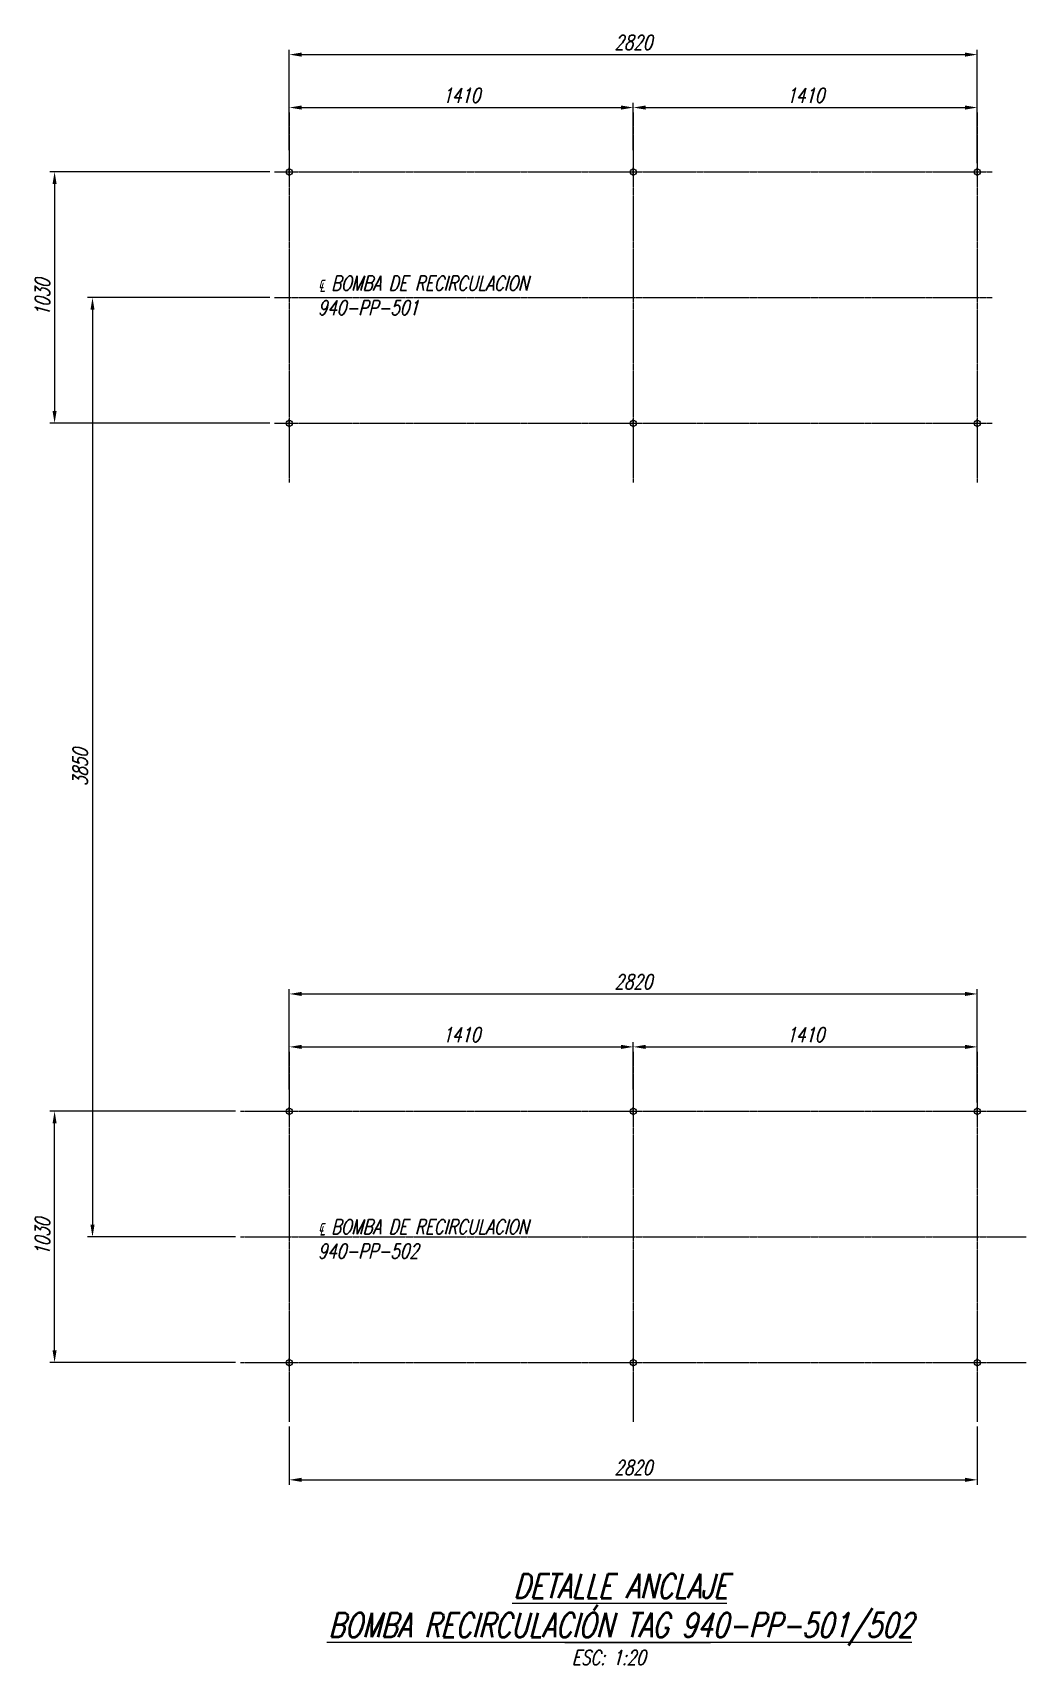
# Model space of a CAD drawing. Header units: millimetres. Extents: x -2122 to 22797, y 3569 to 89276.
# Drawn here: x 7897 to 11969, y 3569 to 10288 of the extents above; entities that cross this region are included whole.
import ezdxf
from ezdxf.enums import TextEntityAlignment as Align

# ---------------------------------------------------------------- set-up
doc = ezdxf.new("R2010")
doc.units = ezdxf.units.MM
doc.header["$LTSCALE"] = 20
doc.linetypes.add('CENTER', pattern=[2, 1.25, -0.25, 0.25, -0.25])
doc.layers.add('IA-DIBUJO', color=3, linetype='Continuous', lineweight=30)
doc.layers.add('IA-TITLE', color=6, linetype='Continuous', lineweight=13)
for name, color, linetype in [('IA-DIM', 7, 'Continuous'), ('IA-EJES', 4, 'CENTER'), ('IA-TEXT', 2, 'Continuous')]:
    doc.layers.add(name, color=color, linetype=linetype)
doc.styles.add('ING-AMB', font='romans.shx', dxfattribs={"width": 0.75, "oblique": 15})
doc.dimstyles.new('ING-AMB 20', dxfattribs={"dimscale": 20, "dimtxt": 3, "dimasz": 2.5, "dimexe": 1, "dimexo": 1, "dimgap": 1, "dimtad": 1, "dimdec": 0, "dimzin": 0, "dimdsep": 46, "dimtxsty": 'ING-AMB', "dimcen": 0.1, "dimclrd": 7, "dimclre": 7, "dimclrt": 2, "dimadec": 0, "dimazin": 0, "dimtfac": 1, "dimtdec": 0, "dimtmove": 0, "dimatfit": 0, "dimfxl": 1.25, "dimtolj": 1, "dimtzin": 0, "dimarcsym": 1})

# ---------------------------------------------------------------- blocks, each defined once
blk = doc.blocks.new('*D74')
at = {"layer": 'Defpoints', "color": 0, "transparency": 16777216}
for p in [(11768.5, 10199), (8948.5, 9961), (11768.5, 9961)]:
    blk.add_point(p, dxfattribs=at)
at = {"layer": 'IA-DIM', "color": 7, "lineweight": -2, "transparency": 16777216}
for p, q in [((8948.5, 9981), (8948.5, 10219)), ((11768.5, 9981), (11768.5, 10219)), ((8998.5, 10199), (11718.5, 10199))]:
    blk.add_line(p, q, dxfattribs=at)
at = {"layer": 'IA-DIM', "color": 7, "transparency": 16777216}
for points in [[(8998.5, 10207.3), (8998.5, 10190.6), (8948.5, 10199)], [(11718.5, 10207.3), (11718.5, 10190.6), (11768.5, 10199)]]:
    blk.add_solid(points, dxfattribs=at)
at = {"layer": 'IA-DIM', "color": 2, "transparency": 16777216, "insert": (10358.5, 10249), "char_height": 60, "attachment_point": 5, "style": 'ING-AMB'}
blk.add_mtext('\\A1;2820', dxfattribs=at)
blk = doc.blocks.new('*D75')
at = {"layer": 'Defpoints', "color": 0, "transparency": 16777216}
for p in [(8888, 9718.2), (7986.4, 8688.2), (8888, 8688.2)]:
    blk.add_point(p, dxfattribs=at)
at = {"layer": 'IA-DIM', "color": 7, "lineweight": -2, "transparency": 16777216}
for p, q in [((8868, 9718.2), (7966.4, 9718.2)), ((7986.4, 9668.2), (7986.4, 8738.2)), ((8868, 8688.2), (7966.4, 8688.2))]:
    blk.add_line(p, q, dxfattribs=at)
at = {"layer": 'IA-DIM', "color": 7, "transparency": 16777216}
for points in [[(7978, 9668.2), (7994.7, 9668.2), (7986.4, 9718.2)], [(7978, 8738.2), (7994.7, 8738.2), (7986.4, 8688.2)]]:
    blk.add_solid(points, dxfattribs=at)
at = {"layer": 'IA-DIM', "color": 2, "transparency": 16777216, "insert": (7936.4, 9203.2), "char_height": 60, "attachment_point": 5, "rotation": 90, "style": 'ING-AMB'}
blk.add_mtext('\\A1;1030', dxfattribs=at)
blk = doc.blocks.new('*D76')
at = {"layer": 'Defpoints', "color": 0, "transparency": 16777216}
for p in [(8888, 9203.2), (8141.8, 5353.2), (8748, 5353.2)]:
    blk.add_point(p, dxfattribs=at)
at = {"layer": 'IA-DIM', "color": 7, "lineweight": -2, "transparency": 16777216}
for p, q in [((8868, 9203.2), (8121.8, 9203.2)), ((8141.8, 9153.2), (8141.8, 5403.2)), ((8728, 5353.2), (8121.8, 5353.2))]:
    blk.add_line(p, q, dxfattribs=at)
at = {"layer": 'IA-DIM', "color": 7, "transparency": 16777216}
for points in [[(8133.4, 9153.2), (8150.1, 9153.2), (8141.8, 9203.2)], [(8133.4, 5403.2), (8150.1, 5403.2), (8141.8, 5353.2)]]:
    blk.add_solid(points, dxfattribs=at)
at = {"layer": 'IA-DIM', "color": 2, "transparency": 16777216, "insert": (8091.8, 7278.2), "char_height": 60, "attachment_point": 5, "rotation": 90, "style": 'ING-AMB'}
blk.add_mtext('\\A1;3850', dxfattribs=at)
blk = doc.blocks.new('*D86')
at = {"layer": 'Defpoints', "color": 0, "transparency": 16777216}
for p in [(8948.5, 4595.5), (11768.5, 4595.5), (11768.5, 4357.5)]:
    blk.add_point(p, dxfattribs=at)
at = {"layer": 'IA-DIM', "color": 7, "lineweight": -2, "transparency": 16777216}
for p, q in [((8948.5, 4575.5), (8948.5, 4337.5)), ((11768.5, 4575.5), (11768.5, 4337.5)), ((8998.5, 4357.5), (11718.5, 4357.5))]:
    blk.add_line(p, q, dxfattribs=at)
at = {"layer": 'IA-DIM', "color": 7, "transparency": 16777216}
for points in [[(8998.5, 4365.8), (8998.5, 4349.2), (8948.5, 4357.5)], [(11718.5, 4365.8), (11718.5, 4349.2), (11768.5, 4357.5)]]:
    blk.add_solid(points, dxfattribs=at)
at = {"layer": 'IA-DIM', "color": 2, "transparency": 16777216, "insert": (10358.5, 4407.5), "char_height": 60, "attachment_point": 5, "style": 'ING-AMB'}
blk.add_mtext('\\A1;2820', dxfattribs=at)
blk = doc.blocks.new('*D87')
at = {"layer": 'Defpoints', "color": 0, "transparency": 16777216}
for p in [(7986.4, 5868.2), (8748, 5868.2), (8748, 4838.2)]:
    blk.add_point(p, dxfattribs=at)
at = {"layer": 'IA-DIM', "color": 7, "lineweight": -2, "transparency": 16777216}
for p, q in [((8728, 5868.2), (7966.4, 5868.2)), ((7986.4, 4888.2), (7986.4, 5818.2)), ((8728, 4838.2), (7966.4, 4838.2))]:
    blk.add_line(p, q, dxfattribs=at)
at = {"layer": 'IA-DIM', "color": 7, "transparency": 16777216}
for points in [[(7978, 5818.2), (7994.7, 5818.2), (7986.4, 5868.2)], [(7978, 4888.2), (7994.7, 4888.2), (7986.4, 4838.2)]]:
    blk.add_solid(points, dxfattribs=at)
at = {"layer": 'IA-DIM', "color": 2, "transparency": 16777216, "insert": (7936.4, 5353.2), "char_height": 60, "attachment_point": 5, "rotation": 90, "style": 'ING-AMB'}
blk.add_mtext('\\A1;1030', dxfattribs=at)
blk = doc.blocks.new('*U130')
at = {"layer": 'IA-DIBUJO', "color": 0, "linetype": 'Continuous', "lineweight": 0, "transparency": 16777216}
for p, q in [((-16, 0), (-2.5, 0)), ((-1.25, 0), (1.25, 0)), ((0, 2.5), (0, 16)), ((0, -1.25), (0, 1.25)), ((2.5, 0), (16, 0)), ((0, -16), (0, -2.5))]:
    blk.add_line(p, q, dxfattribs=at)
blk = doc.blocks.new('*U131')
at = {"layer": 'IA-DIBUJO', "color": 0, "linetype": 'Continuous', "lineweight": 0, "transparency": 16777216}
for p, q in [((-16, 0), (-2.5, 0)), ((-1.25, 0), (1.25, 0)), ((0, 2.5), (0, 16)), ((0, -1.25), (0, 1.25)), ((2.5, 0), (16, 0)), ((0, -16), (0, -2.5))]:
    blk.add_line(p, q, dxfattribs=at)
blk = doc.blocks.new('*U132')
at = {"layer": 'IA-DIBUJO', "color": 0, "linetype": 'Continuous', "lineweight": 0, "transparency": 16777216}
for p, q in [((-16, 0), (-2.5, 0)), ((-1.25, 0), (1.25, 0)), ((0, 2.5), (0, 16)), ((0, -1.25), (0, 1.25)), ((2.5, 0), (16, 0)), ((0, -16), (0, -2.5))]:
    blk.add_line(p, q, dxfattribs=at)
blk = doc.blocks.new('*U133')
at = {"layer": 'IA-DIBUJO', "color": 0, "linetype": 'Continuous', "lineweight": 0, "transparency": 16777216}
for p, q in [((-16, 0), (-2.5, 0)), ((-1.25, 0), (1.25, 0)), ((0, 2.5), (0, 16)), ((0, -1.25), (0, 1.25)), ((2.5, 0), (16, 0)), ((0, -16), (0, -2.5))]:
    blk.add_line(p, q, dxfattribs=at)
blk = doc.blocks.new('*U134')
at = {"layer": 'IA-DIBUJO', "color": 0, "linetype": 'Continuous', "lineweight": 0, "transparency": 16777216}
for p, q in [((-16, 0), (-2.5, 0)), ((-1.25, 0), (1.25, 0)), ((0, 2.5), (0, 16)), ((0, -1.25), (0, 1.25)), ((2.5, 0), (16, 0)), ((0, -16), (0, -2.5))]:
    blk.add_line(p, q, dxfattribs=at)
blk = doc.blocks.new('*U135')
at = {"layer": 'IA-DIBUJO', "color": 0, "linetype": 'Continuous', "lineweight": 0, "transparency": 16777216}
for p, q in [((-16, 0), (-2.5, 0)), ((-1.25, 0), (1.25, 0)), ((0, 2.5), (0, 16)), ((0, -1.25), (0, 1.25)), ((2.5, 0), (16, 0)), ((0, -16), (0, -2.5))]:
    blk.add_line(p, q, dxfattribs=at)
blk = doc.blocks.new('*U136')
at = {"layer": 'IA-DIBUJO', "color": 0, "linetype": 'Continuous', "lineweight": 0, "transparency": 16777216}
for p, q in [((-16, 0), (-2.5, 0)), ((-1.25, 0), (1.25, 0)), ((0, 2.5), (0, 16)), ((0, -1.25), (0, 1.25)), ((2.5, 0), (16, 0)), ((0, -16), (0, -2.5))]:
    blk.add_line(p, q, dxfattribs=at)
blk = doc.blocks.new('*D155')
at = {"layer": 'Defpoints', "color": 0, "transparency": 16777216}
for p in [(10358.5, 9981.9), (8948.5, 9786.7), (10358.5, 9786.7)]:
    blk.add_point(p, dxfattribs=at)
at = {"layer": 'IA-DIM', "color": 7, "lineweight": -2, "transparency": 16777216}
for p, q in [((8948.5, 9806.7), (8948.5, 10001.9)), ((8998.5, 9981.9), (10308.5, 9981.9)), ((10358.5, 9806.7), (10358.5, 10001.9))]:
    blk.add_line(p, q, dxfattribs=at)
at = {"layer": 'IA-DIM', "color": 7, "transparency": 16777216}
for points in [[(8998.5, 9990.3), (8998.5, 9973.6), (8948.5, 9981.9)], [(10308.5, 9990.3), (10308.5, 9973.6), (10358.5, 9981.9)]]:
    blk.add_solid(points, dxfattribs=at)
at = {"layer": 'IA-DIM', "color": 2, "transparency": 16777216, "insert": (9653.5, 10031.9), "char_height": 60, "attachment_point": 5, "style": 'ING-AMB'}
blk.add_mtext('\\A1;1410', dxfattribs=at)
blk = doc.blocks.new('*D156')
at = {"layer": 'Defpoints', "color": 0, "transparency": 16777216}
for p in [(11768.5, 9981.9), (10358.5, 9786.7), (11768.5, 9734.2)]:
    blk.add_point(p, dxfattribs=at)
at = {"layer": 'IA-DIM', "color": 7, "lineweight": -2, "transparency": 16777216}
for p, q in [((10358.5, 9806.7), (10358.5, 10001.9)), ((10408.5, 9981.9), (11718.5, 9981.9)), ((11768.5, 9754.2), (11768.5, 10001.9))]:
    blk.add_line(p, q, dxfattribs=at)
at = {"layer": 'IA-DIM', "color": 7, "transparency": 16777216}
for points in [[(10408.5, 9990.3), (10408.5, 9973.6), (10358.5, 9981.9)], [(11718.5, 9990.3), (11718.5, 9973.6), (11768.5, 9981.9)]]:
    blk.add_solid(points, dxfattribs=at)
at = {"layer": 'IA-DIM', "color": 2, "transparency": 16777216, "insert": (11063.5, 10031.9), "char_height": 60, "attachment_point": 5, "style": 'ING-AMB'}
blk.add_mtext('\\A1;1410', dxfattribs=at)
blk = doc.blocks.new('*D157')
at = {"layer": 'Defpoints', "color": 0, "transparency": 16777216}
for p in [(11768.5, 6349), (8948.5, 6111), (11768.5, 6111)]:
    blk.add_point(p, dxfattribs=at)
at = {"layer": 'IA-DIM', "color": 7, "lineweight": -2, "transparency": 16777216}
for p, q in [((8948.5, 6131), (8948.5, 6369)), ((8998.5, 6349), (11718.5, 6349)), ((11768.5, 6131), (11768.5, 6369))]:
    blk.add_line(p, q, dxfattribs=at)
at = {"layer": 'IA-DIM', "color": 7, "transparency": 16777216}
for points in [[(8998.5, 6357.3), (8998.5, 6340.6), (8948.5, 6349)], [(11718.5, 6357.3), (11718.5, 6340.6), (11768.5, 6349)]]:
    blk.add_solid(points, dxfattribs=at)
at = {"layer": 'IA-DIM', "color": 2, "transparency": 16777216, "insert": (10358.5, 6399), "char_height": 60, "attachment_point": 5, "style": 'ING-AMB'}
blk.add_mtext('\\A1;2820', dxfattribs=at)
blk = doc.blocks.new('*D159')
at = {"layer": 'Defpoints', "color": 0, "transparency": 16777216}
for p in [(10358.5, 6131.9), (8948.5, 5936.7), (10358.5, 5936.7)]:
    blk.add_point(p, dxfattribs=at)
at = {"layer": 'IA-DIM', "color": 7, "lineweight": -2, "transparency": 16777216}
for p, q in [((8948.5, 5956.7), (8948.5, 6151.9)), ((8998.5, 6131.9), (10308.5, 6131.9)), ((10358.5, 5956.7), (10358.5, 6151.9))]:
    blk.add_line(p, q, dxfattribs=at)
at = {"layer": 'IA-DIM', "color": 7, "transparency": 16777216}
for points in [[(8998.5, 6140.3), (8998.5, 6123.6), (8948.5, 6131.9)], [(10308.5, 6140.3), (10308.5, 6123.6), (10358.5, 6131.9)]]:
    blk.add_solid(points, dxfattribs=at)
at = {"layer": 'IA-DIM', "color": 2, "transparency": 16777216, "insert": (9653.5, 6181.9), "char_height": 60, "attachment_point": 5, "style": 'ING-AMB'}
blk.add_mtext('\\A1;1410', dxfattribs=at)
blk = doc.blocks.new('*D158')
at = {"layer": 'Defpoints', "color": 0, "transparency": 16777216}
for p in [(11768.5, 6131.9), (10358.5, 5936.7), (11768.5, 5884.2)]:
    blk.add_point(p, dxfattribs=at)
at = {"layer": 'IA-DIM', "color": 7, "lineweight": -2, "transparency": 16777216}
for p, q in [((10358.5, 5956.7), (10358.5, 6151.9)), ((10408.5, 6131.9), (11718.5, 6131.9)), ((11768.5, 5904.2), (11768.5, 6151.9))]:
    blk.add_line(p, q, dxfattribs=at)
at = {"layer": 'IA-DIM', "color": 7, "transparency": 16777216}
for points in [[(10408.5, 6140.3), (10408.5, 6123.6), (10358.5, 6131.9)], [(11718.5, 6140.3), (11718.5, 6123.6), (11768.5, 6131.9)]]:
    blk.add_solid(points, dxfattribs=at)
at = {"layer": 'IA-DIM', "color": 2, "transparency": 16777216, "insert": (11063.5, 6181.9), "char_height": 60, "attachment_point": 5, "style": 'ING-AMB'}
blk.add_mtext('\\A1;1410', dxfattribs=at)
blk = doc.blocks.new('*U160')
at = {"layer": 'IA-DIBUJO', "color": 0, "linetype": 'Continuous', "lineweight": 0, "transparency": 16777216}
for p, q in [((-16, 0), (-2.5, 0)), ((-1.25, 0), (1.25, 0)), ((0, 2.5), (0, 16)), ((0, -1.25), (0, 1.25)), ((2.5, 0), (16, 0)), ((0, -16), (0, -2.5))]:
    blk.add_line(p, q, dxfattribs=at)
blk = doc.blocks.new('*U161')
at = {"layer": 'IA-DIBUJO', "color": 0, "linetype": 'Continuous', "lineweight": 0, "transparency": 16777216}
for p, q in [((-16, 0), (-2.5, 0)), ((-1.25, 0), (1.25, 0)), ((0, 2.5), (0, 16)), ((0, -1.25), (0, 1.25)), ((2.5, 0), (16, 0)), ((0, -16), (0, -2.5))]:
    blk.add_line(p, q, dxfattribs=at)
blk = doc.blocks.new('*U162')
at = {"layer": 'IA-DIBUJO', "color": 0, "linetype": 'Continuous', "lineweight": 0, "transparency": 16777216}
for p, q in [((-16, 0), (-2.5, 0)), ((-1.25, 0), (1.25, 0)), ((0, 2.5), (0, 16)), ((0, -1.25), (0, 1.25)), ((2.5, 0), (16, 0)), ((0, -16), (0, -2.5))]:
    blk.add_line(p, q, dxfattribs=at)
blk = doc.blocks.new('*U163')
at = {"layer": 'IA-DIBUJO', "color": 0, "linetype": 'Continuous', "lineweight": 0, "transparency": 16777216}
for p, q in [((-16, 0), (-2.5, 0)), ((-1.25, 0), (1.25, 0)), ((0, 2.5), (0, 16)), ((0, -1.25), (0, 1.25)), ((2.5, 0), (16, 0)), ((0, -16), (0, -2.5))]:
    blk.add_line(p, q, dxfattribs=at)
blk = doc.blocks.new('*U164')
at = {"layer": 'IA-DIBUJO', "color": 0, "linetype": 'Continuous', "lineweight": 0, "transparency": 16777216}
for p, q in [((-16, 0), (-2.5, 0)), ((-1.25, 0), (1.25, 0)), ((0, 2.5), (0, 16)), ((0, -1.25), (0, 1.25)), ((2.5, 0), (16, 0)), ((0, -16), (0, -2.5))]:
    blk.add_line(p, q, dxfattribs=at)
blk = doc.blocks.new('*U165')
at = {"layer": 'IA-DIBUJO', "color": 0, "linetype": 'Continuous', "lineweight": 0, "transparency": 16777216}
for p, q in [((-16, 0), (-2.5, 0)), ((-1.25, 0), (1.25, 0)), ((0, 2.5), (0, 16)), ((0, -1.25), (0, 1.25)), ((2.5, 0), (16, 0)), ((0, -16), (0, -2.5))]:
    blk.add_line(p, q, dxfattribs=at)
blk = doc.blocks.new('*U166')
at = {"layer": 'IA-DIBUJO', "color": 0, "linetype": 'Continuous', "lineweight": 0, "transparency": 16777216}
for p, q in [((-16, 0), (-2.5, 0)), ((-1.25, 0), (1.25, 0)), ((0, 2.5), (0, 16)), ((0, -1.25), (0, 1.25)), ((2.5, 0), (16, 0)), ((0, -16), (0, -2.5))]:
    blk.add_line(p, q, dxfattribs=at)

msp = doc.modelspace()

# ---------------------------------------------------------------- linework, layer by layer
at = {"layer": 'IA-DIBUJO', "color": 3, "linetype": 'Continuous', "lineweight": 0}
for centre in [(8948.5, 9718.2), (10358.5, 9718.2), (11768.5, 9718.2), (8948.5, 8688.2), (10358.5, 8688.2), (11768.5, 8688.2), (8948.5, 5868.2), (10358.5, 5868.2), (11768.5, 5868.2), (8948.5, 4838.2), (10358.5, 4838.2), (11768.5, 4838.2)]:
    msp.add_circle(centre, 12.5, dxfattribs=at)
at = {"layer": 'IA-EJES', "ltscale": 0.25}
for p, q in [((8948.5, 9961), (8948.5, 8445.5)), ((10358.5, 9961), (10358.5, 8445.5)), ((11768.5, 9961), (11768.5, 8445.5)), ((8888, 9718.2), (11828.9, 9718.2)), ((8888, 9203.2), (11828.9, 9203.2)), ((8888, 8688.2), (11828.9, 8688.2)), ((8948.5, 6111), (8948.5, 4595.5)), ((10358.5, 6111), (10358.5, 4595.5)), ((11768.5, 6111), (11768.5, 4595.5)), ((8748, 5868.2), (11968.9, 5868.2)), ((8748, 5353.2), (11968.9, 5353.2)), ((8748, 4838.2), (11968.9, 4838.2))]:
    msp.add_line(p, q, dxfattribs=at)

# ---------------------------------------------------------------- block references
at = {"layer": 'IA-DIBUJO', "color": 3, "linetype": 'Continuous', "lineweight": 0}
for name, p in [('*U130', (8948.5, 9718.2)), ('*U134', (10358.5, 9718.2)), ('*U135', (11768.5, 9718.2)), ('*U131', (8948.5, 8688.2)), ('*U132', (8948.5, 8688.2)), ('*U133', (10358.5, 8688.2)), ('*U136', (11768.5, 8688.2)), ('*U160', (8948.5, 5868.2)), ('*U164', (10358.5, 5868.2)), ('*U165', (11768.5, 5868.2)), ('*U161', (8948.5, 4838.2)), ('*U162', (8948.5, 4838.2)), ('*U163', (10358.5, 4838.2)), ('*U166', (11768.5, 4838.2))]:
    msp.add_blockref(name, p, dxfattribs=at)

# ---------------------------------------------------------------- texts
at = {"layer": 'IA-DIM', "color": 2, "insert": (10107.6, 3659), "char_height": 60, "width": 538.543, "attachment_point": 1, "style": 'ING-AMB', "bg_fill": 3, "box_fill_scale": 1.5, "bg_fill_color": 256, "bg_fill_true_color": 13158600, "bg_fill_transparency": 0}
msp.add_mtext('ESC: 1:20', dxfattribs=at)
at = {"layer": 'IA-TEXT', "char_height": 60, "style": 'ING-AMB'}
for s, insert, attachment_point in [('\\pi-180,l240,t240;℄ BOMBA DE RECIRCULACION\\P940-PP-501', (9005.4, 9291.6), 1), ('\\pi-180,l240,t240;℄ BOMBA DE RECIRCULACION\\P940-PP-502', (9005.4, 5264.9), 7)]:
    msp.add_mtext_dynamic_manual_height_columns(s, width=4463.714, gutter_width=1, heights=[0], dxfattribs=dict(at, insert=insert, attachment_point=attachment_point))
at = {"layer": 'IA-TITLE', "style": 'ING-AMB', "oblique": 15, "width": 0.75}
msp.add_text('%%UDETALLE ANCLAJE', height=100, dxfattribs=at).set_placement((10307.1, 3922.1), align=Align.MIDDLE)

# ---------------------------------------------------------------- dimensions: what is measured, and where the dimension line sits
at = {"layer": 'IA-DIM'}
for base, p1, p2, picture, middle in [((11768.5, 10199), (8948.5, 9961), (11768.5, 9961), '*D74', (10358.5, 10249)), ((10358.5, 9981.9), (8948.5, 9786.7), (10358.5, 9786.7), '*D155', (9653.5, 10031.9)), ((11768.5, 9981.9), (10358.5, 9786.7), (11768.5, 9734.2), '*D156', (11063.5, 10031.9)), ((11768.5, 6349), (8948.5, 6111), (11768.5, 6111), '*D157', (10358.5, 6399)), ((10358.5, 6131.9), (8948.5, 5936.7), (10358.5, 5936.7), '*D159', (9653.5, 6181.9)), ((11768.5, 6131.9), (10358.5, 5936.7), (11768.5, 5884.2), '*D158', (11063.5, 6181.9)), ((11768.5, 4357.5), (8948.5, 4595.5), (11768.5, 4595.5), '*D86', (10358.5, 4407.5))]:
    dim = msp.add_linear_dim(base=base, p1=p1, p2=p2, dimstyle='ING-AMB 20', override={"dimpost": '\\X'}, dxfattribs=at)
    dim.commit()
    dim.dimension.update_dxf_attribs({"geometry": picture, "text_midpoint": middle})
for base, p1, p2, angle, picture, middle in [((7986.4, 8688.2), (8888, 9718.2), (8888, 8688.2), 90, '*D75', (7936.4, 9203.2)), ((8141.8, 5353.2), (8888, 9203.2), (8748, 5353.2), 90, '*D76', (8091.8, 7278.2)), ((7986.4, 5868.2), (8748, 4838.2), (8748, 5868.2), 270, '*D87', (7936.4, 5353.2))]:
    dim = msp.add_linear_dim(base=base, p1=p1, p2=p2, angle=angle, dimstyle='ING-AMB 20', override={"dimpost": '\\X'}, dxfattribs=at)
    dim.commit()
    dim.dimension.update_dxf_attribs({"geometry": picture, "text_midpoint": middle})

# ---------------------------------------------------------------- next in the draw order: texts
at = {"layer": 'IA-TITLE', "style": 'ING-AMB', "oblique": 15, "width": 0.75}
msp.add_text('%%UBOMBA RECIRCULACIÓN TAG 940-PP-501/502', height=100, dxfattribs=at).set_placement((10307.1, 3762.1), align=Align.MIDDLE)

doc.saveas('drawing.dxf')
